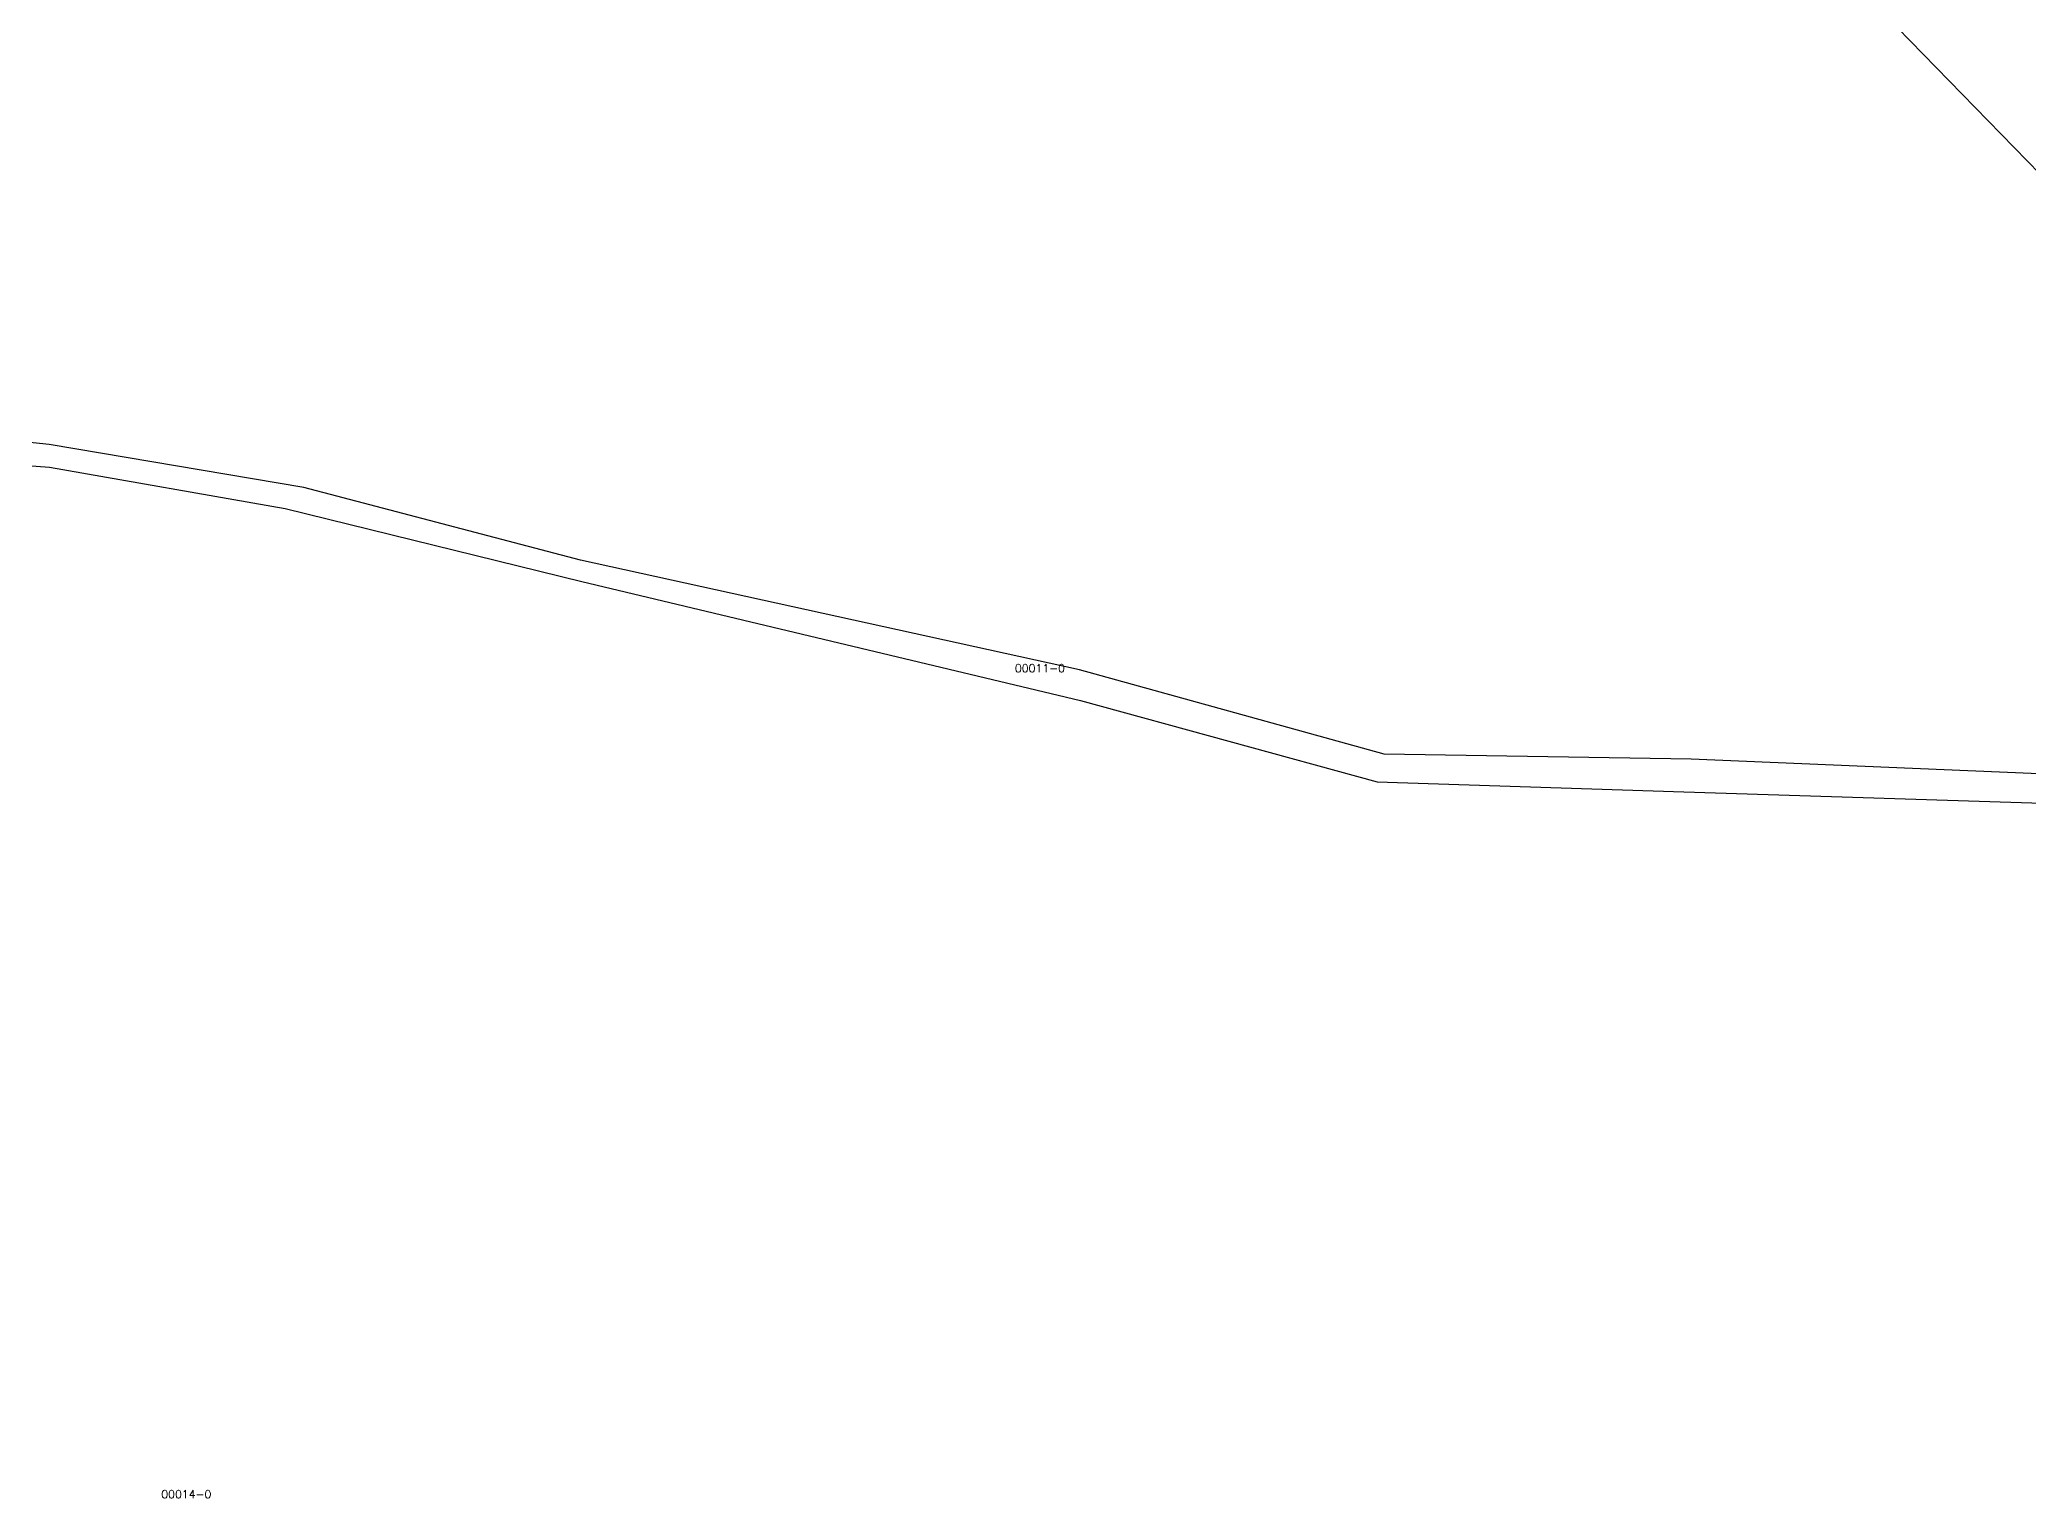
# Model space of a CAD drawing. Header units: metres. Extents: x 7423707 to 7427500, y 4706661 to 4708784.
# Drawn here: x 7424029.1 to 7424277.6, y 4707319.2 to 4707501.4 of the extents above; entities that cross this region are included whole.
import ezdxf

# ---------------------------------------------------------------- set-up
doc = ezdxf.new("R2010")
doc.units = ezdxf.units.M
doc.layers.add('Numrat_Parcelave', color=7, linetype='Continuous')
doc.layers.add('Parcelat_kadastrale2021', color=7, linetype='Continuous')
doc.styles.get("Standard").update_dxf_attribs({"font": 'simplex.shx'})

msp = doc.modelspace()

# ---------------------------------------------------------------- linework, layer by layer
at = {"layer": 'Parcelat_kadastrale2021'}
for points in [[(7424259.54, 4707504.66), (7424283.94, 4707479.66), (7424310.68, 4707456.85), (7424353.1, 4707423.75), (7424380.05, 4707397.83), (7424349.49, 4707404.94), (7424327.56, 4707409.49), (7424284.86, 4707409.49), (7424235.44, 4707411.57), (7424197.09, 4707412.19), (7424159.03, 4707422.73), (7424096.68, 4707436.41), (7424062.1, 4707445.52), (7424030.25, 4707450.9), (7424006.2, 4707453.39), (7423978.01, 4707462.51), (7423942.64, 4707471), (7423915.11, 4707474.73), (7423876.14, 4707479.5), (7423837.37, 4707484.27), (7423804.07, 4707489.87), (7423775.71, 4707504.38)], [(7424005.09, 4707449.92), (7424030.31, 4707448.06), (7424059.75, 4707442.87), (7424096.82, 4707433.77), (7424159.14, 4707418.88), (7424196.21, 4707408.74), (7424234.53, 4707407.5), (7424285.91, 4707405.84)]]:
    msp.add_lwpolyline(points, dxfattribs=at)

# ---------------------------------------------------------------- texts
at = {"layer": 'Numrat_Parcelave'}
for s, p in [('00011-0', (7424150.94, 4707422.42)), ('00014-0', (7424044.28, 4707319.23))]:
    msp.add_text(s, height=1, dxfattribs=at).set_placement(p)

doc.saveas('drawing.dxf')
